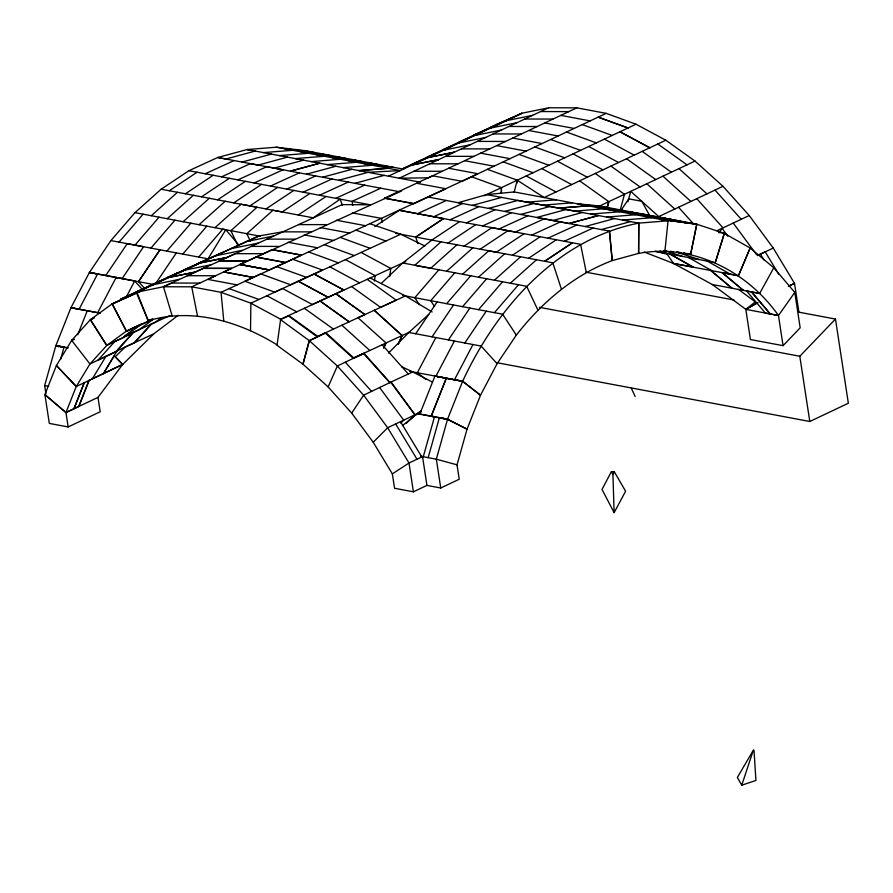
<?xml version="1.0" encoding="UTF-8"?>
<svg xmlns="http://www.w3.org/2000/svg" width="893" height="893" viewBox="0 0 893 893"><rect width="100%" height="100%" fill="white"/><g stroke="black" fill="none" stroke-linecap="round" stroke-linejoin="round"><path stroke-width="1.34" d="M566.151 209.475L638.785 223.127L638.595 253.411L612.297 260.566L609.45 231.097L458.176 202.711L486.652 194.596L514.234 191.95L612.14 210.324L640.839 213.717L680.455 221.174L685.712 222.904M664.883 251.346L668.076 220.805L638.785 223.127L638.607 253.411C692.823 243.209 747.497 271.472 778.473 315.519L783.061 345.658L750.41 339.53L745.822 309.346L712.313 284.499L673.523 263.457L644.233 252.049M277.21 344.966C239.279 321.469 192.33 307.471 148.305 320.721L136.863 292.19L163.475 286.765L191.716 286.809L221.04 292.324L471.56 176.781L501.419 187.642L501.375 193.111L501.419 187.642L636.017 124.216L665.832 140.223L695.011 161.064L722.995 186.324L749.249 215.514L773.249 248.075L794.524 283.371L798.9 312.193M517.226 182.92L517.248 180.185L487.388 169.324M250.52 330.6L250.877 303.196L282.568 288.517L312.338 304.546M390.074 382.606L363.942 353.226L337.364 365.996L328.122 386.926L351.675 413.091L373.229 442.258L392.351 473.882L394.561 488.281L413.403 491.82L426.943 485.412L440.74 488.002L459.225 479.24L457.026 464.84L467.039 429.153L480.523 395.219L497.088 363.685L516.333 335.121M405.824 261.56L280.648 319.225L277.042 345.334L303.04 364.255L328.144 386.903M116.168 351.541L132.923 332.977L114.717 341.606L97.973 360.169L116.168 351.541L133.057 332.52L155.036 322.373L161.6 317.618M374.39 281.049L375.138 275.624L345.39 259.584M389.683 276.584L390.788 268.447L361.051 252.406M514.145 192.308L517.214 180.196L544.138 197.565L665.832 140.223M303.04 364.255L309.358 340.746L325.811 332.654L353.717 357.959L363.596 353.583L389.873 382.773M608.825 201.673L607.061 208.214L608.825 201.673L579.635 180.832M620.222 210L624.464 194.306L595.274 173.476M627.935 201.807L630.759 191.336L658.755 216.597M302.872 364.177L309.257 340.624L317.372 336.951L288.573 315.932L280.458 319.605L309.257 340.624L337.364 365.996L363.618 395.197L387.662 427.736L408.994 463.02L413.403 491.82M45.911 393.824L44.65 385.597L55.812 345.781L64.017 347.198L55.902 345.535L70.96 307.694L89.423 272.465L110.899 240.585L134.955 212.657L161.131 189.216L188.914 170.697L217.747 157.481L247.082 149.533L276.383 147.211L305.071 150.638L403.681 169.19M60.624 359.254L63.972 347.31M423.271 456.736L434.456 416.919L431.252 416.093L446.288 378.252L462.619 381.311L480.523 395.219L462.652 381.233L410.534 371.443M428.171 457.662L439.334 417.846L447.572 419.163L467.039 429.153L447.493 419.386L417.321 413.705L415.39 415.167M447.493 419.386L436.331 459.192L440.74 488.002M711.732 270.624L688.57 257.541L715.271 262.631L724.323 233.341L696.786 224.243L659.927 219.276L696.786 224.232L690.613 254.416L683.804 253.143L690.613 254.416L696.786 224.243L656.768 216.72L628.069 213.293M715.271 262.631L724.312 233.397L718.876 232.314M741.748 785.215L753.335 750.22L737.35 777.49L741.748 785.215L755.925 780.46L754.027 750.332L753.335 750.22M84.255 382.662L73.963 408.748L84.288 382.684M74.119 339.206L71.663 340.378L56.415 365.516L44.896 394.606L65.959 412.555L78.774 406.471L89.054 380.385L122.698 364.444L153.797 333.837L178.243 315.318M78.774 406.471L89.088 380.407M77.736 334.73L87.291 310.764L97.683 312.695L116.135 277.489L134.687 280.994L142.679 289.79M431.252 416.093L446.299 378.241L435.929 376.21L454.403 341.037M439.378 417.734L447.572 419.163L462.619 381.311L434.902 376.109L419.866 413.972L417.321 413.705L402.486 425.604M383.7 347.991L385.91 343.057L353.717 357.959M383.8 347.89L386.01 342.957L409.72 332.073M390.085 382.472L412.812 371.912L410.11 371.41M125.779 297.983L134.687 280.994M435.851 337.554L417.377 372.727L425.794 379.313M454.492 379.704L472.966 344.531M462.652 381.233C496.586 308.219 556.495 239.268 638.785 223.116M611.404 471.649L602.016 489.409L614.127 512.649L625.602 491.239L614.373 471.872L611.404 471.649L612.933 474.585L614.127 512.649M612.933 474.585L614.373 471.872M773.796 267.777L794.781 292.391L778.473 315.508L765.401 313.063L746.593 291.006L759.664 293.451L773.796 267.777L750.142 247.986L724.312 233.397M103.454 373.587L114.159 355.872L122.698 364.444L97.984 397.374L65.959 412.544L44.907 394.594L49.316 423.405L68.158 426.943L100.195 411.773L97.984 397.374M68.158 426.943L65.959 412.544L76.251 386.457L56.371 365.505L76.285 386.49L89.947 363.953L71.674 340.4L90.36 319.694L112.172 303.866L128.168 296.253L120.678 299.814M92.292 378.9L105.954 356.363M103.465 373.587L117.016 350.837M239.056 245.251L225.784 229.735L208.058 258.847L110.899 240.585M351.675 413.091L363.618 395.197L391.067 382.014L414.944 414.631L421.172 411.751M621.137 210.19L628.739 198.838L641.788 201.282L649.468 215.135M719.044 232.805L722.035 228.329L727.828 236.187M105.754 275.524L127.23 243.655L143.594 246.725L122.129 278.583L89.423 272.465L153.507 284.487M144.711 288.517L138.504 281.663L159.97 249.806M415.68 333.759L437.157 301.901M432.056 336.84L453.532 304.971M448.431 339.909L469.908 308.052M464.806 342.99L486.272 311.132M138.504 281.663L159.97 249.806M155.639 283.606L176.345 252.886M119.059 242.126L143.126 214.186M134.988 245.106L159.043 217.189M150.917 248.098L174.972 220.18M166.846 251.1L190.901 223.172M182.775 254.092L206.83 226.163M198.692 257.084L222.759 229.166L225.784 229.735M438.865 269.775L414.81 297.704L419.386 304.68M454.794 272.767L430.739 300.695L434.556 306.511M446.656 303.687L470.723 275.758M462.585 306.679L486.64 278.75M478.514 309.67L502.569 281.741M494.432 312.662L518.487 284.733M609.45 231.097L612.129 260.622C573.518 275.211 541.459 302.85 516.333 335.121L502.592 314.202L402.665 295.416M93.787 318.064L90.36 319.694L106.725 345.412L122.776 337.822L142.288 323.601L126.293 331.214L106.792 345.435L89.97 363.964L117.128 351.061M116.224 351.172L134.463 342.733L151.308 324.092M134.463 342.733L151.341 324.081L169.927 315.553M345.357 362.234L371.633 391.413M835.468 319.058L848.35 403.234L809.795 421.485L799.804 356.251L835.468 319.058L798.465 312.103M783.061 345.658L800.173 327.843L794.781 292.368M388.488 353.103L408.838 332.475L428.696 314.448M373.229 442.258L387.662 427.747L414.877 414.854L390.855 382.304M400.79 423.059L403.692 420.145L379.67 387.595M410.066 419.688L414.877 414.854M406.226 423.371L414.944 414.631M381.166 283.55L402.71 262.988L431.821 240.094L459.627 221.598M151.285 215.726L177.45 192.274M167.203 218.718L193.379 195.266M183.121 221.71L209.297 198.268M199.039 224.701L225.215 201.26M214.956 227.693L241.132 204.251L257.05 207.243L230.885 230.684L237.393 244.481M440.997 241.824L414.821 265.266L430.739 268.257L456.915 244.805M446.656 271.238L472.832 247.796M462.574 274.229L488.75 250.788L552.823 262.821L561.373 289.086M478.492 277.221L504.668 253.779M494.409 280.212L520.586 256.76M510.327 283.204L536.503 259.751M778.473 315.508L745.822 309.38L755.277 301.856L738.489 289.421M421.206 410.601L417.388 413.504L447.572 419.163M430.113 156.643L433.384 154.255M445.105 149.868L449.458 146.675M462.273 141.462L465.532 139.096M477.253 134.687L481.606 131.505M494.365 126.348L497.624 123.96L522.037 113.199L548.603 107.785L399.249 178.198L428.316 177.83L576.833 107.841L606.157 113.355L636.017 124.216M125.165 297.938L128.447 295.55M142.378 289.667L207.678 259.428L167.482 277.544L191.962 266.739M157.38 283.036L160.729 280.636L176.836 273.225L173.555 275.624M125.02 335.679L132.633 330.12M134.81 328.524L140.246 324.55M153.071 319.482L138.94 329.807L124.082 336.694L132.767 332.676M223.797 271.941L253.154 277.433L223.83 271.918L401.649 190.912M169.29 190.745L197.074 172.237M185.409 193.781L213.193 175.262M201.528 196.806L229.311 178.299M217.646 199.831L245.43 181.324M233.765 202.867L261.549 184.36M249.884 205.892L277.667 187.385M266.002 208.929L293.786 190.421M395.566 233.285L415.736 237.08L443.508 218.573L399.428 210.29L374.736 226.532M447.962 243.13L475.746 224.623M464.081 246.155L491.864 227.648L580.606 244.325L586.277 272.477M480.2 249.18L507.972 230.673M524.091 233.698L496.318 252.206L415.736 237.08L417.868 243.633M512.437 255.231L540.209 236.723M528.544 258.267L556.328 239.748M309.904 193.457L282.121 211.965L161.131 189.216M298.24 214.99L326.012 196.482M415.736 237.08L443.508 218.573M392.351 473.882L408.994 463.009L422.534 456.602L426.943 485.412M745.822 309.346L757.945 302.593L745.822 309.38L748.222 308.208M306.466 277.422L290.627 284.767L260.745 273.905L244.905 281.262L274.743 292.145L400.689 234.245L424.867 245.988M153.049 319.348L126.616 331.236L112.25 304L144.61 289.321M112.25 304L141.217 290.995M94.1 317.964L90.416 319.727L106.792 345.435M71.674 340.4L73.963 339.307M76.285 386.49L122.698 364.444L115.309 356.698L125.087 347.076L153.797 333.837M263.268 253.712L235.015 253.679L219.153 260.935L247.406 260.968M497.635 123.971L402.252 168.933L432.871 155.237M388.488 176.144L522.037 113.199L490.38 128.101L516.947 122.687M471.56 176.781L606.157 113.355M597.64 206.93L695.011 161.064M656.511 217.646L723.006 186.313M716.945 230.729L749.249 215.514M757.219 255.621L773.249 248.075M758.023 255.253L765.234 251.848L778.707 274.207M788.798 286.061L794.524 283.371L788.363 286.273M416.685 183.266L446.009 188.769L413.85 203.671L384.526 198.168L432.625 175.787L461.949 181.29L477.978 173.755L448.654 168.252M483.995 195.813L501.419 187.642M312.36 304.524L343.716 289.991L313.945 273.972M353.706 358.182L363.596 353.583M151.732 284.755L120.421 299.267L144.889 288.472M136.863 292.19L184.215 270.255L210.826 264.819M172.159 315.865L163.475 286.765L171.489 283.048L199.742 283.092M203.18 268.358L231.421 268.402L203.202 268.358L187.34 275.703L215.581 275.747L191.716 286.809L197.476 315.899M163.475 286.765L342.119 204.609L370.104 204.776L188.914 170.697M231.421 268.402L207.756 279.375L237.08 284.889M148.305 320.721L152 319.013M335.813 293.641L364.902 314.526L317.796 336.371L288.673 315.508M317.785 336.683L325.387 333.156L353.394 358.417M272.108 249.638L301.466 255.152L272.108 249.638L239.983 264.406L269.295 269.92L301.432 255.152M205.234 173.767L234.078 160.55M221.553 176.836L250.397 163.62L398.959 191.627M237.873 179.906L266.717 166.69L283.036 169.759M254.192 182.976L283.036 169.759M270.523 186.045L299.367 172.829M286.843 189.115L315.687 175.899M303.162 192.185L332.006 178.968M319.482 195.254L348.326 182.038M335.801 198.324L364.645 185.119M183.188 270.244L258.914 235.964L282.657 231.845L310.887 231.89M258.914 235.964L200.021 262.955L226.655 257.519M380.876 188.166L352.032 201.383L352.847 205.401M417.489 213.684L446.333 200.478L462.563 203.526L433.73 216.731M450.05 219.801L478.882 206.584M466.358 222.859L495.202 209.643M482.678 225.918L511.522 212.701M498.997 228.988L527.841 215.771M544.161 218.83L515.317 232.046L399.428 210.29M531.648 235.116L560.48 221.888M432.134 311.97L405.433 295.94L358.004 317.752L386.01 342.957M547.967 238.174L576.811 224.958M564.287 241.244L593.131 228.028M489.621 127.744L514.022 116.972M458.355 142.489L482.745 131.706M442.716 149.868L467.117 139.096M427.088 157.235L451.478 146.463M411.45 164.602L435.84 153.842M198.849 263.067L223.35 252.25M151.754 284.755L199.876 263.022L226.487 257.586M136.071 292.011L160.539 281.217M135.769 326.782L152.792 319.27M242.304 250.33L215.671 255.778M242.025 162.046L271.36 154.098M287.479 157.123L258.144 165.082L217.747 157.481L225.907 159.021L255.242 151.062L247.082 149.533L303.598 160.16L274.263 168.107M472.352 205.368L501.687 197.409M488.471 208.393L517.806 200.434M504.59 211.418L533.925 203.459M520.697 214.432L550.043 206.484M517.806 200.434L566.151 209.509L536.816 217.446L552.934 220.482L582.269 212.501M569.053 223.507L598.388 215.526L569.053 223.507L552.934 220.482M585.172 226.532L614.507 218.551M601.29 229.568L630.625 221.587M306.511 174.18L335.835 166.265M322.619 177.205L351.965 169.29M338.737 180.241L368.072 172.327L400.343 170.552L276.383 147.211M354.867 183.322L384.191 175.363M247.004 241.423L273.638 235.975M231.343 248.589L257.988 243.153M152.904 284.755L179.515 279.33M506.007 120.734L532.585 115.342M474.752 135.49L501.319 130.054M459.125 142.858L485.692 137.444M443.497 150.225L470.064 144.811M279.163 246.412L250.911 246.379M263.402 152.603L292.703 150.281M279.33 155.594L308.621 153.272M324.55 156.275L295.248 158.586L420.503 182.228M311.166 161.622L340.467 159.267M327.095 164.613L356.385 162.292M343.012 167.616L372.303 165.283M526.948 202.153L556.25 199.842M542.866 205.133L572.167 202.834M590.619 214.074L619.921 211.753M606.537 217.066L635.838 214.744M622.466 220.058L651.767 217.736M548.603 107.785L576.822 107.841M540.589 111.558L568.819 111.614M524.771 119.015L552.99 119.059M508.943 126.471L537.162 126.527M493.126 133.939L521.345 133.983M477.297 141.407L505.527 141.451M461.48 148.863L489.699 148.908M445.652 156.32L473.882 156.364M429.823 163.776L458.053 163.821M414.006 171.233L442.236 171.266M298.485 224.601L326.749 224.634M266.784 239.123L295.036 239.157M219.042 261.013L247.294 261.057M292.569 259.193L322.473 270.077L306.556 277.388L276.618 266.56M577.269 203.771L599.627 206.004L647.715 215.034L652.95 216.742M284.543 148.751L313.231 152.167M300.472 151.743L329.16 155.159M316.401 154.735L345.089 158.161M332.33 157.76L361.018 161.153M348.248 160.751L376.946 164.189M364.177 163.754L392.875 167.181M580.294 204.341L608.993 207.756M596.223 207.332L624.921 210.748M643.998 216.285L672.697 219.711M659.927 219.276L688.626 222.703M722.136 272.577L743.333 290.337L722.136 272.644L738.455 275.714L750.142 247.986L738.455 275.714L673.523 263.457L666.669 253.445M269.295 269.92L239.871 264.495L269.195 269.999M100.34 313.209L70.96 307.694L87.28 310.764M480.691 153.149L510.026 158.664M464.673 160.707L493.996 166.21M486.652 194.596L574.701 211.116L604.003 208.772L668.076 220.805M428.272 197.085L446.333 200.478M384.526 198.168L413.85 203.671M655.317 251.313L698.962 259.495L676.883 252.206M673.523 263.457L693.18 267.141L670.018 254.058L693.18 267.141M560.804 115.387L590.128 120.901M544.775 122.944L574.11 128.447M528.756 130.49L558.08 136.004M512.738 138.047L542.062 143.55M496.72 145.604L526.044 151.107M655.886 251.413L667.183 254.181M352.333 212.914L381.657 218.428L382.037 222.502M712.301 284.51L759.653 293.451M336.371 220.225L365.695 225.739M586.009 272.186L734.046 300.003M320.319 227.581L349.643 233.084M304.267 234.926L333.591 240.44M134.966 212.657L260.354 236.232M402.71 262.988L526.647 286.273L537.899 310.083M288.193 242.282L317.54 247.796M539.383 307.315L799.804 356.251M408.838 332.475L481.126 346.06L497.088 363.685M89.434 272.454L97.583 273.995L79.131 309.201L70.971 307.661M497.289 362.77L809.795 421.485M68.136 347.835L55.902 345.535L58.335 346.785M55.812 345.781L67.645 348.002M44.65 385.597L48.735 386.356M420.581 456.223L436.331 459.192L457.026 464.84M435.918 376.254L446.288 378.252M410.188 371.455L412.789 371.957L432.491 382.137M431.23 416.205L434.456 416.919M421.429 456.323L422.534 456.602M370.528 162.961L375.774 164.692M354.153 159.88L358.093 161.175M647.715 215.034L652.962 216.765M664.403 250.408L682.598 256.414M305.071 150.638L310.317 152.368M370.015 223.763L400.689 234.245M582.314 124.585L612.185 135.446M566.497 132.041L596.357 142.902M550.668 139.498L580.528 150.359M534.851 146.954L564.711 157.815M519.034 154.411L548.894 165.272M503.205 161.867L533.065 172.729M356.073 230.148L385.899 241.032M340.222 237.404L370.048 248.287M324.36 244.671L354.197 255.543M308.498 251.926L338.335 262.81M229.066 288.606L258.903 299.479M401.794 366.722L412.789 371.957M370.115 277.913L405.433 295.94M604.36 139.118L634.175 155.125M588.733 146.497L618.548 162.504M573.105 153.864L602.92 169.871M557.478 161.231L587.293 177.238M541.85 168.598L571.665 184.594M526.223 175.954L556.038 191.962M298.229 281.228L327.999 297.257L298.295 281.195M266.918 295.762L296.688 311.791M280.648 319.225L250.877 303.196L221.04 292.324L223.763 320.844M329.718 266.75L359.477 282.802M314.068 273.928L343.805 289.968M707.133 261.046L730.273 274.173M657.817 143.996L686.996 164.837M642.179 151.363L671.369 172.193M626.54 158.72L655.73 179.571M610.912 166.098L640.091 186.938M335.701 293.697L364.824 314.559M320.051 300.919L349.174 321.837L319.973 301.008M304.323 308.264L333.446 329.126M367.135 279.286L396.224 300.171L380.563 307.348L351.462 286.463M678.993 168.61L706.977 193.87M662.907 176.178L690.903 201.45M646.833 183.757L674.829 209.029M341.907 325.208L369.814 350.502M714.992 190.086L741.246 219.287M696.774 198.67L723.017 227.871M678.546 207.254L693.939 224.389M382.182 344.787L408.324 374.022M733.231 223.06L756.393 254.494M400.477 421.675L421.797 456.948M395.677 423.952L416.998 459.214M760.423 254.114L763.973 260.008M112.172 303.866L126.293 331.214M250.353 241.21L246.803 233.687L272.979 210.235L313.276 217.825L340.188 199.15L342.421 205.457M631.139 387.729L635.135 396.503M136.674 293.228L148.506 321.58M402.107 335.556L398.233 344.207L402.107 335.567L374.223 310.251L402.107 335.567M572.446 242.773L544.663 261.292L572.446 242.784M134.53 327.296L126.616 331.236L134.553 327.318M498.383 124.339L473.993 135.111L498.383 124.339M319.716 163.196L290.392 171.143L319.716 163.229M195.176 272.064L168.565 277.5L195.165 272.075M454.437 152.178L427.87 157.581L454.437 152.178M438.809 159.534L412.231 164.948L438.809 159.546M388.232 168.275L358.93 170.608L388.232 168.275M588.085 205.803L558.784 208.125L588.085 205.803M666.2 250.944L663.488 250.62L666.189 250.944M672.976 251.748L670.263 251.424L672.965 251.748M681.091 252.719L677.028 252.239L681.091 252.719M285.38 262.531L256.034 257.039L285.38 262.531M633.963 212.813L631.34 211.954L633.963 212.824M666.234 253.366L659.737 251.223L666.223 253.344M343.024 158.507L337.777 156.777L343.012 158.507M327.954 155.873L321.391 153.708L327.954 155.873M670.643 220.258L664.079 218.093L670.643 220.258M628.002 127.989L598.143 117.128L628.013 127.989M649.803 147.769L619.988 131.762L649.803 147.769M731.936 288.193L710.739 270.445L731.936 288.193M770.302 313.979L751.493 291.922L770.302 313.99"/></g></svg>
